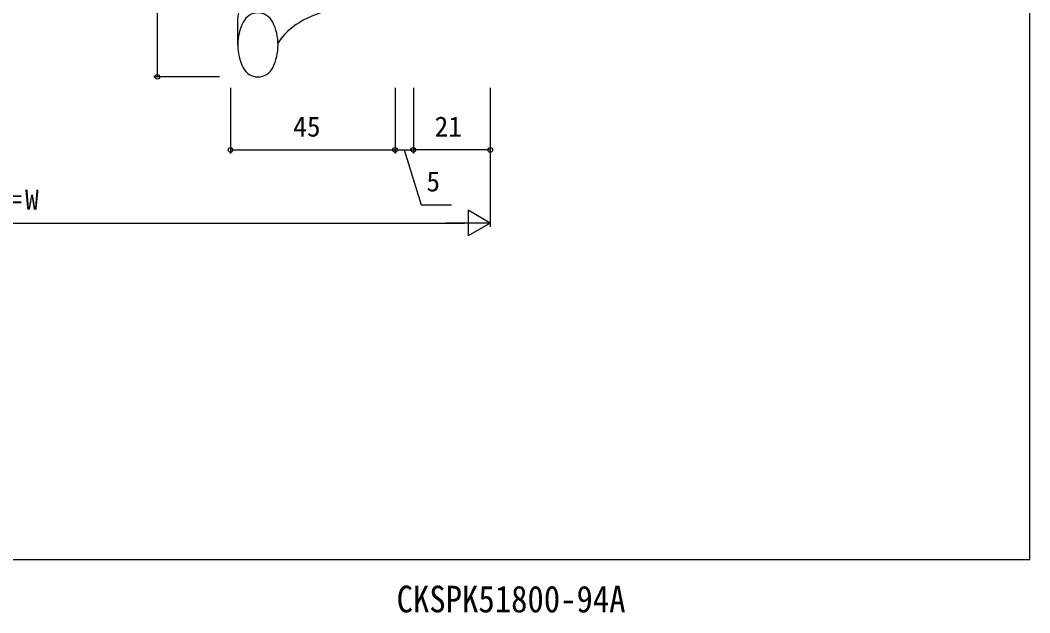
# Model space of a CAD drawing. Units: millimetres, scale not verified. Extents: x -438 to 438, y -464 to 465.
# Drawn here: x 161.5 to 437.5, y -463.8 to -301.7 of the extents above; entities that cross this region are included whole.
import ezdxf
from ezdxf.enums import TextEntityAlignment as Align

# ---------------------------------------------------------------- set-up
doc = ezdxf.new("R2010")
doc.units = ezdxf.units.MM
doc.header["$LTSCALE"] = 4
for name, color, linetype in [('0-1_USER1', 3, 'Continuous'), ('0-5_YKK_13', 4, 'Continuous'), ('0-7_YKK_D', 6, 'Continuous'), ('0-8_YKK_ZWAK', 7, 'Continuous')]:
    doc.layers.add(name, color=color, linetype=linetype)
doc.styles.add('ＭＳ ゴシック', font='')
doc.styles.get('ＭＳ ゴシック').set_extended_font_data('MS Gothic')

msp = doc.modelspace()

# ---------------------------------------------------------------- linework, layer by layer
at = {"layer": '0-5_YKK_13'}
for p, q in [((220.99, -308.45), (220.99, -302.384)), ((231.99, -308.45), (231.99, -307.939))]:
    msp.add_line(p, q, dxfattribs=at)
msp.add_lwpolyline([(220.99, -302.425), (221.03, -301.223), (221.239, -299.629), (221.465, -298.643), (222.296, -296.289), (222.683, -295.532), (223.208, -294.835)], dxfattribs=at)
for centre, radius, start, end in [((226.49, -304.207), 4.5, 26.48104, 153.51896), ((252.28, -326.32), 28, 100.06111, 121.25004), ((235.021, -308.457), 14.031, 153.51896, 180), ((217.959, -308.457), 14.031, 0, 26.48104), ((246.41, -317.13), 17.1, 120.40967, 147.48757), ((235.021, -308.45), 14.031, 180, 206.48104), ((217.959, -308.45), 14.031, 333.51896, 0), ((226.49, -312.7), 4.5, 206.48104, 333.51896)]:
    msp.add_arc(centre, radius, start, end, dxfattribs=at)
at = {"layer": '0-7_YKK_D'}
for p, q in [((198.99, -317.2), (198.99, -274.2)), ((215.99, -317.2), (197.99, -317.2)), ((218.99, -320.2), (218.99, -338.2)), ((263.99, -320.2), (263.99, -338.2)), ((263.99, -320.2), (263.99, -338.2)), ((268.99, -320.2), (268.99, -338.2)), ((289.99, -320.2), (289.99, -338.2)), ((289.99, -320.2), (289.99, -358.2)), ((218.99, -337.2), (263.99, -337.2)), ((263.99, -337.2), (268.99, -337.2)), ((289.99, -337.2), (268.99, -337.2)), ((289.99, -357.2), (283.928, -353.7)), ((283.928, -353.7), (283.928, -360.7)), ((46.99, -357.2), (282.99, -357.2)), ((289.99, -357.2), (277.866, -357.2)), ((289.99, -357.2), (283.928, -360.7))]:
    msp.add_line(p, q, dxfattribs=at)
msp.add_lwpolyline([(266.49, -337.2), (271.098, -352.2), (279.445, -352.2)], dxfattribs=at)
for centre in [(198.99, -317.2), (218.99, -337.2), (263.99, -337.2), (263.99, -337.2), (268.99, -337.2), (268.99, -337.2), (289.99, -337.2)]:
    msp.add_circle(centre, 0.637, dxfattribs=at)
at = {"layer": '0-8_YKK_ZWAK'}
msp.add_lwpolyline([(-437.5, -449.2), (437.5, -449.2), (437.5, 430.8)], dxfattribs=at)

# ---------------------------------------------------------------- texts
at = {"layer": '0-1_USER1', "style": 'ＭＳ ゴシック', "width": 0.9}
msp.add_text('CKSPK51800-94A', height=7.302, dxfattribs=at).set_placement((264.4, -465.9), align=Align.BOTTOM_LEFT)
at = {"layer": '0-7_YKK_D', "style": 'ＭＳ ゴシック'}
for s, p in [('45', (236.121, -335.2)), ('21', (274.781, -335.2)), ('5', (272.544, -350.2)), ('KW＝W', (147.838, -355.2))]:
    msp.add_text(s, height=5.499, dxfattribs=at).set_placement(p, align=Align.BOTTOM_LEFT)

doc.saveas('drawing.dxf')
